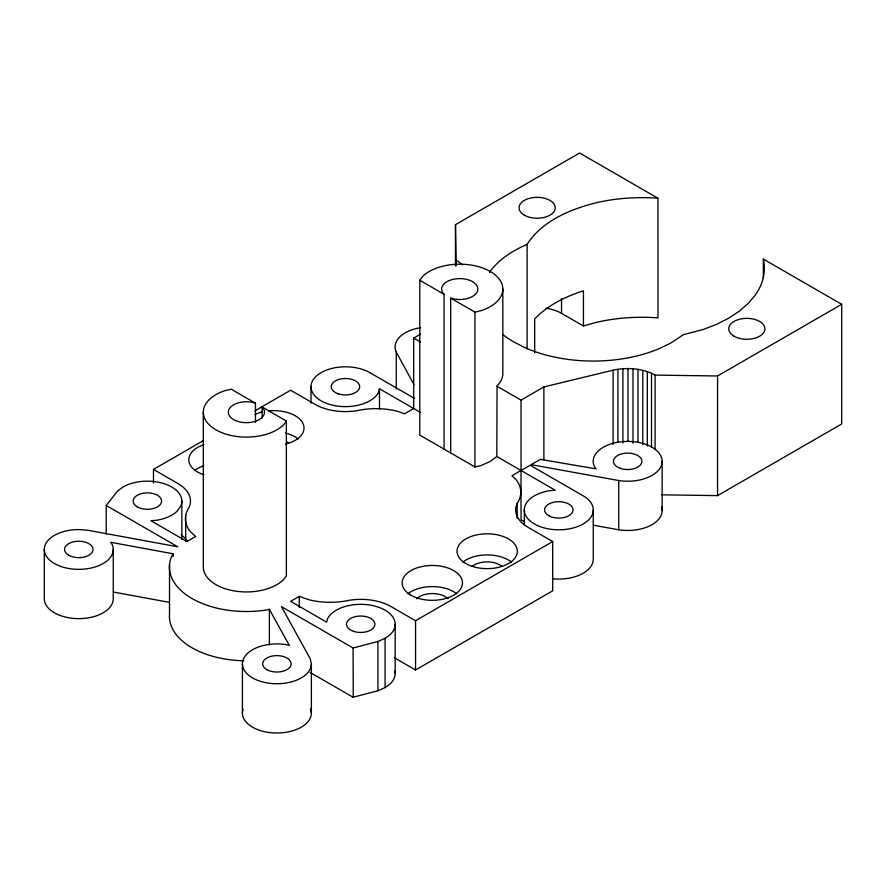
<?xml version="1.0" encoding="UTF-8"?>
<svg xmlns="http://www.w3.org/2000/svg" width="886" height="886" viewBox="0 0 886 886"><rect width="100%" height="100%" fill="white"/><g stroke="black" fill="none" stroke-linecap="round" stroke-linejoin="round"><path stroke-width="1.33" d="M310.986 403.141L310.986 386.717M243.074 709.199A34.476 19.902 0 0 0 273.508 732.899A34.476 19.902 0 0 0 311.374 713.086L311.374 663.824L310.189 658.675L281.46 606.644L353.082 647.987L353.248 697.36M310.067 672.419L353.082 697.249L377.934 690.748L377.934 641.475L385.078 638.319A34.476 19.902 0 0 0 377.934 606.999A34.476 19.902 0 0 0 327.399 619.092L326.69 622.193L290.608 601.372L299.258 596.367L308.671 599.678A53.415 30.833 0 0 0 349.549 600.21A43.104 24.886 0 0 1 391.18 606.644L415.556 620.721L552.698 541.545L552.698 590.807L415.556 669.982L394.658 657.921M379.474 409.288L379.474 388.766L420.617 412.511M396.252 389.009L396.252 352.074A34.476 19.913 0 0 1 420.64 327.698M420.529 334.177L413.696 338.131L413.684 408.512L404.581 413.773L397.482 411.281A53.415 30.833 0 0 0 356.615 410.75A43.104 24.886 0 0 1 314.984 404.304L290.608 390.228L254.836 410.882M455.47 265.922L455.47 224.667L579.61 153.001L657.955 198.242L657.966 317.875A122.401 70.67 0 0 0 595.148 322.648L583.442 326.004L561.536 313.356A34.476 19.902 0 0 0 546.075 308.206M456.19 265.789L455.47 224.667M450.697 452.945L450.697 298.106L474.962 312.127L481.297 310.609A43.104 24.886 0 0 0 490.213 271.459A43.104 24.886 0 0 0 422.423 276.62L419.798 280.275L419.798 435.104L474.962 466.955L481.297 465.438L490.224 461.484L496.802 456.5L497.068 385.953A43.104 24.886 0 0 0 502.849 373.515L502.838 289.058M661.886 494.831L717.549 495.617L841.7 423.962L841.689 304.319L717.56 375.974L655.097 375.099C642.394 368.166 627.089 367.158 613.112 370.182L543.882 386.927L521.046 400.118L521.034 519.75L524.578 521.799M524.313 524.933L524.313 509.882M527.104 348.84L527.104 244.326C542.044 221.101 569.31 209.672 595.137 203.016A122.401 70.67 0 0 1 657.955 198.242M543.882 459.801L543.882 386.927M593.266 509.882L593.266 559.144A34.476 19.902 0 0 1 552.366 578.702M613.101 444.44L613.112 370.182M617.919 442.158L617.93 369.274M593.144 525.154L618.749 529.795L618.749 480.544A34.476 19.902 0 0 0 662.019 463.046A34.476 19.902 0 0 0 624.663 441.483A34.476 19.902 0 0 0 594.373 466.468L596.101 468.882L540.338 459.347L531.157 464.641L618.749 480.544M622.902 442.967L622.902 368.709M627.964 441.427L627.975 368.543M633.025 443.011L633.025 368.753M637.998 442.236L637.998 369.351M642.782 444.573L642.793 370.315M647.323 445.891L647.323 371.633M651.509 447.53L651.52 373.272M655.097 449.357L655.097 375.099M662.152 510.569L662.152 461.318M717.549 495.617L717.56 375.974M379.474 388.766L378.765 391.878A34.476 19.902 0 0 1 330.888 404.758A34.476 19.902 0 0 1 317.221 375.299A34.476 19.902 0 0 1 369.839 372.641L414.593 398.467M489.559 272.367C498.619 259.233 512.784 250.683 527.104 244.326M153.466 483.091L153.466 469.403L177.853 483.479A43.104 24.886 0 0 1 189.006 507.523A53.415 30.833 0 0 0 189.925 531.113L195.584 536.484L186.968 541.534L150.908 520.713L156.301 520.303A34.476 19.902 0 0 0 177.233 511.034L180.678 506.227A34.476 19.902 0 0 0 164.608 483.834A34.476 19.902 0 0 0 122.988 487.001L117.517 491.121L106.209 505.463L177.831 546.806L87.703 530.227L78.776 529.551A34.476 19.902 0 0 0 44.433 551.192A34.476 19.902 0 0 0 84.768 569.056A34.476 19.902 0 0 0 112.079 544.303L110.628 542.276L173.191 553.794L172.05 555.5A77.004 44.466 0 0 0 191.963 598.493A77.004 44.466 0 0 0 266.42 609.989L269.377 609.335L289.312 645.429L285.813 644.598A34.476 19.902 0 0 0 242.93 660.369A34.476 19.902 0 0 0 273.885 683.66A34.476 19.902 0 0 0 311.374 663.824M255.467 403.174A18.097 10.455 0 0 0 228.588 410.406A18.097 10.455 0 0 0 249.564 422.511A18.097 10.455 0 0 0 262.09 406.995L286.366 421.005L283.741 424.66A43.104 24.886 0 0 1 215.94 429.821A43.104 24.886 0 0 1 224.867 390.671L231.202 389.164L255.467 403.174L255.467 422.522M153.466 469.403L203.559 440.486M377.934 690.748L385.078 687.58A34.476 19.902 0 0 0 394.879 670.912M353.082 647.987L377.934 641.475M113.353 592.047L169.115 602.303M502.927 334.62A111.924 64.612 0 0 0 512.329 341.099L523.117 346.814A111.924 64.612 0 0 0 659.35 348.586L670.569 343.148L683.527 334.631L703.185 329.503L716.497 324.365L728.536 318.273L739.09 311.318L747.983 303.632L755.071 295.337A122.401 70.67 0 0 0 763.333 259.077L841.689 304.319M419.798 280.275L444.063 294.285L444.063 449.124M413.696 338.131L420.617 342.129M496.802 386.119L521.046 400.118M496.802 456.5L555.256 490.246L549.863 490.656A34.476 19.902 0 0 0 527.547 518.299A34.476 19.902 0 0 0 578.569 526.195A34.476 19.902 0 0 0 583.165 495.806L530.182 465.216L511.931 475.749L516.239 479.835A53.415 30.833 0 0 1 517.158 503.436L517.158 518.487M552.698 541.545L528.311 527.469A43.104 24.886 0 0 1 517.158 503.436M396.252 352.074L413.961 384.59M310.432 708.977L311.374 713.086M763.333 259.077L763.333 278.326M583.442 326.004L583.442 290.807C565.467 296.511 547.825 305.172 534.679 318.96L534.679 352.794M561.536 298.471L561.536 313.356M474.962 312.127L474.962 466.955M415.556 620.721L415.556 669.982M395.178 624.242L395.178 673.504M385.078 638.319L385.078 687.58M299.258 596.367L299.258 607.32M286.366 421.005L286.366 575.845L283.741 579.499A43.104 24.886 0 0 1 235.266 591.095A43.104 24.886 0 0 1 203.315 567.062L203.315 412.223M269.377 609.335L269.377 644.908M262.09 406.995L262.09 418.059M242.41 663.824L242.41 713.086M185.695 515.342L185.695 541.335M181.851 501.077L181.851 539.397M173.191 553.794L173.191 556.53M169.514 564.681L169.525 613.943A77.004 44.466 0 0 0 243.794 660.757M113.253 549.453L113.264 598.714A34.476 19.902 0 0 1 78.776 618.627A34.476 19.902 0 0 1 44.3 598.714L44.3 549.453M106.209 505.463L106.209 534.203M181.065 534.823A43.104 24.886 0 0 1 187.19 540.825M203.902 474.818A30.168 17.421 0 0 1 203.902 444.65M268.602 410.905A30.168 17.421 0 0 1 302.813 423.187A30.168 17.421 0 0 1 285.392 444.152M254.858 414.526A30.168 17.421 0 0 1 262.3 411.968M194.577 470.61A30.168 17.421 0 0 1 203.902 465.759M285.392 433.077A30.168 17.421 0 0 1 298.25 438.935M286.643 441.782A18.097 10.455 0 0 1 288.67 443.177M416.641 598.781A18.097 10.455 0 0 1 447.995 598.781M472.338 566.342A18.097 10.455 0 0 1 501.997 566.342M407.903 593.775A30.168 17.421 0 0 1 456.722 593.775M462.758 562.101A30.168 17.421 0 0 1 511.576 562.101M661.488 506.681A34.476 19.902 0 0 1 618.749 529.795M456.19 260.296A38.74 22.371 0 0 1 462.558 264.825M444.063 294.285A18.097 10.455 0 0 1 456.6 278.769A18.097 10.455 0 0 1 477.565 290.874A18.097 10.455 0 0 1 450.697 298.106M137.319 506.881A14.22 8.207 0 0 0 161.108 503.204A14.22 8.207 0 0 0 143.687 493.148A14.22 8.207 0 0 0 137.319 506.881M353.592 631.353A14.22 8.207 0 0 0 374.922 624.242A14.22 8.207 0 0 0 353.592 617.132A14.22 8.207 0 0 0 353.592 631.353M472.083 566.309A30.168 17.421 0 0 0 517.335 551.225A30.168 17.421 0 0 0 472.083 536.141A30.168 17.421 0 0 0 472.083 566.309M410.982 595.215A30.168 17.421 0 0 0 461.462 587.396A30.168 17.421 0 0 0 424.505 566.065A30.168 17.421 0 0 0 410.982 595.215M266.83 669.628A14.22 8.207 0 0 0 290.63 665.951A14.22 8.207 0 0 0 273.209 655.895A14.22 8.207 0 0 0 266.83 669.628M68.72 555.256A14.22 8.207 0 0 0 92.521 551.579A14.22 8.207 0 0 0 75.1 541.523A14.22 8.207 0 0 0 68.72 555.256M548.733 515.696A14.22 8.207 0 0 0 572.522 512.008A14.22 8.207 0 0 0 555.112 501.952A14.22 8.207 0 0 0 548.733 515.696M620.565 468.428A14.22 8.207 0 0 0 641.896 461.307A14.22 8.207 0 0 0 620.565 454.208A14.22 8.207 0 0 0 620.565 468.428M338.352 393.838A14.22 8.207 0 0 0 359.683 386.717A14.22 8.207 0 0 0 338.352 379.607A14.22 8.207 0 0 0 338.352 393.838M524.346 215.176A18.097 10.455 0 0 0 554.625 210.491A18.097 10.455 0 0 0 532.464 197.689A18.097 10.455 0 0 0 524.346 215.176M734.018 336.204A18.097 10.455 0 0 0 764.308 331.519A18.097 10.455 0 0 0 742.136 318.727A18.097 10.455 0 0 0 734.018 336.204"/></g></svg>
